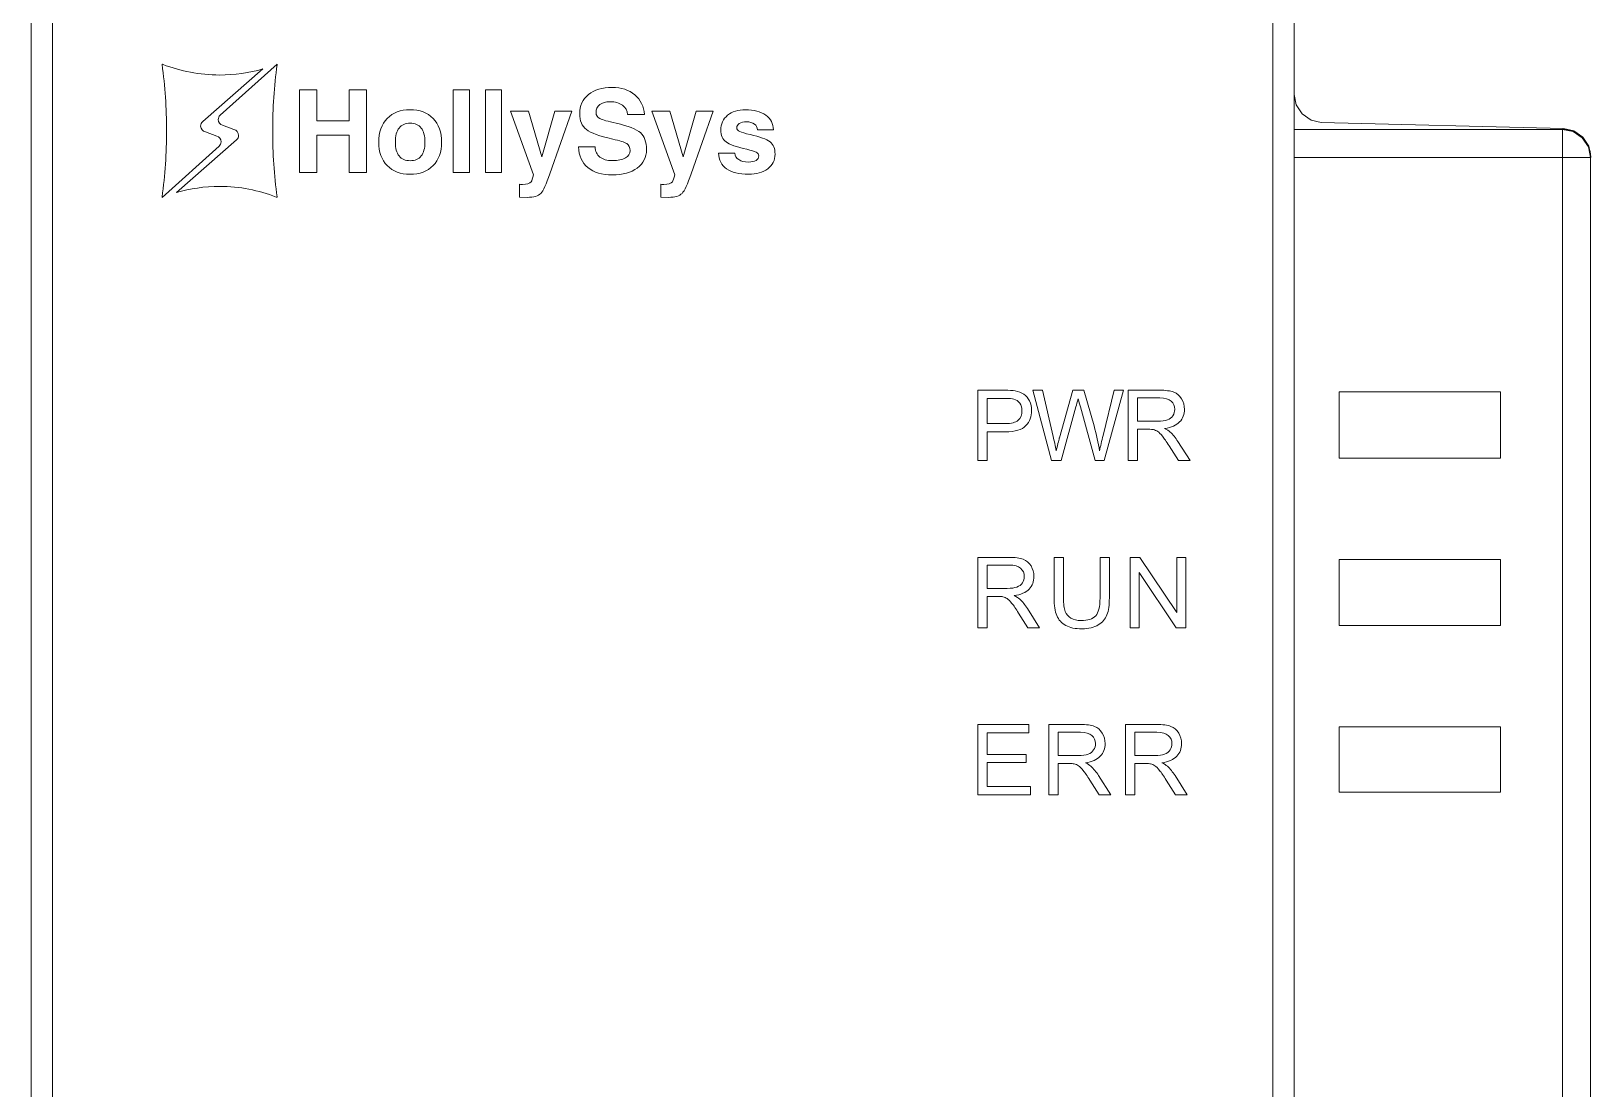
# Model space of a CAD drawing. Header units: millimetres. Extents: x 33157 to 59611, y -29750 to 1750.
# Drawn here: x 54079.28 to 54124.09, y -3075.04 to -3044.67 of the extents above; entities that cross this region are included whole.
import ezdxf

# ---------------------------------------------------------------- set-up
doc = ezdxf.new("R2010")
doc.units = ezdxf.units.MM
doc.layers.get('0').update_dxf_attribs({"lineweight": 18})

msp = doc.modelspace()

# ---------------------------------------------------------------- linework, layer by layer
at = {"lineweight": 9}
for p, q in [((54079.28, -3043.278), (54079.28, -3208)), ((54079.895, -3043.278), (54079.895, -3107.761)), ((54114.933, -3043.278), (54114.933, -3107.761)), ((54115.547, -3043.278), (54115.547, -3170.694)), ((54123.249, -3047.493), (54123.249, -3168.946)), ((54124.052, -3048.296), (54124.052, -3168.464)), ((54124.061, -3048.268), (54124.061, -3048.296))]:
    msp.add_line(p, q, dxfattribs=at)
for points in [[(54116.841, -3056.928), (54121.473, -3056.928), (54121.473, -3055.024), (54116.841, -3055.024)], [(54116.841, -3061.738), (54121.473, -3061.738), (54121.473, -3059.835), (54116.841, -3059.835)], [(54116.841, -3066.523), (54121.473, -3066.523), (54121.473, -3064.645), (54116.841, -3064.645)]]:
    msp.add_lwpolyline(points, close=True, dxfattribs=at)
for points, knots in [([(54084.612, -3047.681), (54084.612, -3047.681), (54084.612, -3047.681), (54084.612, -3047.681), (54084.612, -3047.681), (54084.282, -3047.56), (54084.282, -3047.56), (54084.204, -3047.544), (54084.146, -3047.475), (54084.146, -3047.392), (54084.146, -3047.34), (54084.169, -3047.295), (54084.205, -3047.263), (54084.205, -3047.263), (54084.204, -3047.262), (54084.204, -3047.262), (54084.204, -3047.262), (54085.932, -3045.751), (54085.932, -3045.751), (54085.538, -3045.864), (54085.121, -3045.925), (54084.691, -3045.925), (54084.117, -3045.925), (54083.569, -3045.817), (54083.065, -3045.622), (54083.056, -3045.619), (54083.048, -3045.617), (54083.039, -3045.614), (54083.039, -3045.614), (54083.039, -3045.624), (54083.039, -3045.624), (54083.123, -3046.246), (54083.167, -3046.88), (54083.167, -3047.525), (54083.167, -3048.169), (54083.123, -3048.803), (54083.039, -3049.424), (54083.039, -3049.424), (54083.039, -3049.438), (54083.039, -3049.438), (54083.039, -3049.438), (54084.678, -3047.969), (54084.678, -3047.969), (54084.678, -3047.969), (54084.678, -3047.968), (54084.678, -3047.968), (54084.711, -3047.937), (54084.731, -3047.893), (54084.731, -3047.844), (54084.731, -3047.768), (54084.681, -3047.703), (54084.612, -3047.681)], [0, 0, 0, 0, 138925.617366, 138925.617366, 138925.617366, 277851.234732, 277851.234732, 277851.234732, 416776.852098, 416776.852098, 416776.852098, 555702.469464, 555702.469464, 555702.469464, 694628.08683, 694628.08683, 694628.08683, 833553.704196, 833553.704196, 833553.704196, 972479.321562, 972479.321562, 972479.321562, 1111404.938928, 1111404.938928, 1111404.938928, 1250330.556294, 1250330.556294, 1250330.556294, 1389256.17366, 1389256.17366, 1389256.17366, 1528181.791026, 1528181.791026, 1528181.791026, 1667107.408392, 1667107.408392, 1667107.408392, 1806033.025757, 1806033.025757, 1806033.025757, 1944958.643123, 1944958.643123, 1944958.643123, 2083884.260489, 2083884.260489, 2083884.260489, 2222809.877855, 2222809.877855, 2222809.877855, 2361735.495221, 2361735.495221, 2361735.495221, 2361735.495221]), ([(54084.769, -3047.37), (54084.769, -3047.37), (54084.769, -3047.37), (54084.769, -3047.37), (54084.769, -3047.37), (54085.099, -3047.49), (54085.099, -3047.49), (54085.177, -3047.507), (54085.236, -3047.576), (54085.236, -3047.659), (54085.236, -3047.71), (54085.212, -3047.756), (54085.176, -3047.788), (54085.176, -3047.788), (54085.177, -3047.789), (54085.177, -3047.789), (54085.177, -3047.789), (54083.449, -3049.3), (54083.449, -3049.3), (54083.843, -3049.187), (54084.26, -3049.125), (54084.691, -3049.125), (54085.264, -3049.125), (54085.812, -3049.233), (54086.317, -3049.429), (54086.325, -3049.432), (54086.333, -3049.434), (54086.342, -3049.437), (54086.342, -3049.437), (54086.342, -3049.426), (54086.342, -3049.426), (54086.258, -3048.805), (54086.214, -3048.171), (54086.214, -3047.526), (54086.214, -3046.882), (54086.258, -3046.248), (54086.342, -3045.626), (54086.342, -3045.626), (54086.342, -3045.613), (54086.342, -3045.613), (54086.342, -3045.613), (54084.703, -3047.081), (54084.703, -3047.081), (54084.703, -3047.081), (54084.703, -3047.082), (54084.703, -3047.082), (54084.67, -3047.114), (54084.65, -3047.157), (54084.65, -3047.206), (54084.65, -3047.283), (54084.7, -3047.347), (54084.769, -3047.37)], [0, 0, 0, 0, 138930.882182, 138930.882182, 138930.882182, 277861.764363, 277861.764363, 277861.764363, 416792.646545, 416792.646545, 416792.646545, 555723.528727, 555723.528727, 555723.528727, 694654.410908, 694654.410908, 694654.410908, 833585.29309, 833585.29309, 833585.29309, 972516.175271, 972516.175271, 972516.175271, 1111447.057453, 1111447.057453, 1111447.057453, 1250377.939635, 1250377.939635, 1250377.939635, 1389308.821816, 1389308.821816, 1389308.821816, 1528239.703998, 1528239.703998, 1528239.703998, 1667170.58618, 1667170.58618, 1667170.58618, 1806101.468361, 1806101.468361, 1806101.468361, 1945032.350543, 1945032.350543, 1945032.350543, 2083963.232725, 2083963.232725, 2083963.232725, 2222894.114906, 2222894.114906, 2222894.114906, 2361824.997088, 2361824.997088, 2361824.997088, 2361824.997088]), ([(54086.985, -3046.348), (54086.985, -3046.348), (54087.233, -3046.348), (54087.233, -3046.348), (54087.233, -3046.348), (54087.483, -3046.348), (54087.483, -3046.348), (54087.483, -3046.348), (54087.483, -3047.239), (54087.483, -3047.239), (54087.483, -3047.239), (54088.414, -3047.239), (54088.414, -3047.239), (54088.414, -3047.239), (54088.414, -3046.348), (54088.414, -3046.348), (54088.414, -3046.348), (54088.662, -3046.348), (54088.662, -3046.348), (54088.662, -3046.348), (54088.912, -3046.348), (54088.912, -3046.348), (54088.912, -3046.348), (54088.912, -3048.728), (54088.912, -3048.728), (54088.912, -3048.728), (54088.664, -3048.728), (54088.664, -3048.728), (54088.664, -3048.728), (54088.414, -3048.728), (54088.414, -3048.728), (54088.414, -3048.728), (54088.414, -3047.649), (54088.414, -3047.649), (54088.414, -3047.649), (54087.483, -3047.649), (54087.483, -3047.649), (54087.483, -3047.649), (54087.483, -3048.728), (54087.483, -3048.728), (54087.483, -3048.728), (54087.235, -3048.728), (54087.235, -3048.728), (54087.235, -3048.728), (54086.985, -3048.728), (54086.985, -3048.728), (54086.985, -3048.728), (54086.985, -3046.348), (54086.985, -3046.348)], [0, 0, 0, 0, 139317.461568, 139317.461568, 139317.461568, 278634.923136, 278634.923136, 278634.923136, 417952.384704, 417952.384704, 417952.384704, 557269.846272, 557269.846272, 557269.846272, 696587.30784, 696587.30784, 696587.30784, 835904.769408, 835904.769408, 835904.769408, 975222.230976, 975222.230976, 975222.230976, 1114539.692545, 1114539.692545, 1114539.692545, 1253857.154113, 1253857.154113, 1253857.154113, 1393174.615681, 1393174.615681, 1393174.615681, 1532492.077249, 1532492.077249, 1532492.077249, 1671809.538817, 1671809.538817, 1671809.538817, 1811127.000385, 1811127.000385, 1811127.000385, 1950444.461953, 1950444.461953, 1950444.461953, 2089761.923521, 2089761.923521, 2089761.923521, 2229079.385089, 2229079.385089, 2229079.385089, 2229079.385089]), ([(54091.401, -3046.348), (54091.401, -3046.348), (54091.632, -3046.348), (54091.632, -3046.348), (54091.632, -3046.348), (54091.865, -3046.348), (54091.865, -3046.348), (54091.865, -3046.348), (54091.865, -3048.728), (54091.865, -3048.728), (54091.865, -3048.728), (54091.634, -3048.728), (54091.634, -3048.728), (54091.634, -3048.728), (54091.401, -3048.728), (54091.401, -3048.728), (54091.401, -3048.728), (54091.401, -3046.348), (54091.401, -3046.348)], [0, 0, 0, 0, 147531.432889, 147531.432889, 147531.432889, 295062.865778, 295062.865778, 295062.865778, 442594.298667, 442594.298667, 442594.298667, 590125.731556, 590125.731556, 590125.731556, 737657.164445, 737657.164445, 737657.164445, 885188.597335, 885188.597335, 885188.597335, 885188.597335]), ([(54092.322, -3046.348), (54092.322, -3046.348), (54092.554, -3046.348), (54092.554, -3046.348), (54092.554, -3046.348), (54092.787, -3046.348), (54092.787, -3046.348), (54092.787, -3046.348), (54092.787, -3048.728), (54092.787, -3048.728), (54092.787, -3048.728), (54092.555, -3048.728), (54092.555, -3048.728), (54092.555, -3048.728), (54092.322, -3048.728), (54092.322, -3048.728), (54092.322, -3048.728), (54092.322, -3046.348), (54092.322, -3046.348)], [0, 0, 0, 0, 147533.872614, 147533.872614, 147533.872614, 295067.745228, 295067.745228, 295067.745228, 442601.617842, 442601.617842, 442601.617842, 590135.490456, 590135.490456, 590135.490456, 737669.36307, 737669.36307, 737669.36307, 885203.235684, 885203.235684, 885203.235684, 885203.235684]), ([(54096.405, -3047.063), (54096.396, -3046.95), (54096.346, -3046.859), (54096.256, -3046.793), (54096.165, -3046.726), (54096.047, -3046.693), (54095.901, -3046.693), (54095.775, -3046.693), (54095.676, -3046.721), (54095.605, -3046.776), (54095.534, -3046.832), (54095.498, -3046.909), (54095.498, -3047.009), (54095.498, -3047.08), (54095.536, -3047.135), (54095.61, -3047.174), (54095.684, -3047.213), (54095.84, -3047.258), (54096.078, -3047.311), (54096.425, -3047.389), (54096.656, -3047.479), (54096.773, -3047.58), (54096.89, -3047.681), (54096.948, -3047.842), (54096.948, -3048.064), (54096.948, -3048.288), (54096.86, -3048.465), (54096.684, -3048.596), (54096.508, -3048.728), (54096.27, -3048.793), (54095.97, -3048.793), (54095.669, -3048.793), (54095.433, -3048.723), (54095.264, -3048.584), (54095.094, -3048.445), (54095.004, -3048.247), (54094.992, -3047.99), (54094.992, -3047.99), (54095.471, -3047.99), (54095.471, -3047.99), (54095.476, -3048.116), (54095.522, -3048.213), (54095.609, -3048.281), (54095.695, -3048.349), (54095.815, -3048.383), (54095.97, -3048.383), (54096.129, -3048.383), (54096.253, -3048.358), (54096.342, -3048.306), (54096.431, -3048.255), (54096.476, -3048.184), (54096.476, -3048.094), (54096.476, -3048.004), (54096.443, -3047.938), (54096.379, -3047.896), (54096.317, -3047.854), (54096.183, -3047.81), (54095.977, -3047.765), (54095.6, -3047.681), (54095.347, -3047.589), (54095.22, -3047.491), (54095.093, -3047.394), (54095.03, -3047.242), (54095.03, -3047.036), (54095.03, -3046.805), (54095.114, -3046.622), (54095.281, -3046.486), (54095.449, -3046.351), (54095.675, -3046.283), (54095.96, -3046.283), (54096.227, -3046.283), (54096.444, -3046.353), (54096.611, -3046.494), (54096.779, -3046.635), (54096.871, -3046.824), (54096.89, -3047.063), (54096.89, -3047.063), (54096.405, -3047.063), (54096.405, -3047.063)], [0, 0, 0, 0, 137444.164113, 137444.164113, 137444.164113, 274888.328227, 274888.328227, 274888.328227, 412332.49234, 412332.49234, 412332.49234, 549776.656453, 549776.656453, 549776.656453, 687220.820567, 687220.820567, 687220.820567, 824664.98468, 824664.98468, 824664.98468, 962109.148794, 962109.148794, 962109.148794, 1099553.312907, 1099553.312907, 1099553.312907, 1236997.47702, 1236997.47702, 1236997.47702, 1374441.641134, 1374441.641134, 1374441.641134, 1511885.805247, 1511885.805247, 1511885.805247, 1649329.96936, 1649329.96936, 1649329.96936, 1786774.133474, 1786774.133474, 1786774.133474, 1924218.297587, 1924218.297587, 1924218.297587, 2061662.4617, 2061662.4617, 2061662.4617, 2199106.625814, 2199106.625814, 2199106.625814, 2336550.789927, 2336550.789927, 2336550.789927, 2473994.954041, 2473994.954041, 2473994.954041, 2611439.118154, 2611439.118154, 2611439.118154, 2748883.282267, 2748883.282267, 2748883.282267, 2886327.446381, 2886327.446381, 2886327.446381, 3023771.610494, 3023771.610494, 3023771.610494, 3161215.774607, 3161215.774607, 3161215.774607, 3298659.938721, 3298659.938721, 3298659.938721, 3436104.102834, 3436104.102834, 3436104.102834, 3573548.266947, 3573548.266947, 3573548.266947, 3573548.266947]), ([(54089.503, -3048.527), (54089.341, -3048.362), (54089.259, -3048.139), (54089.259, -3047.858), (54089.259, -3047.571), (54089.341, -3047.343), (54089.503, -3047.174), (54089.666, -3047.006), (54089.885, -3046.921), (54090.16, -3046.921), (54090.438, -3046.921), (54090.657, -3047.006), (54090.82, -3047.174), (54090.982, -3047.343), (54091.063, -3047.571), (54091.063, -3047.858), (54091.063, -3048.139), (54090.982, -3048.362), (54090.82, -3048.527), (54090.657, -3048.692), (54090.438, -3048.774), (54090.16, -3048.774), (54089.885, -3048.774), (54089.666, -3048.692), (54089.503, -3048.527)], [0, 0, 0, 0, 144246.186013, 144246.186013, 144246.186013, 288492.372026, 288492.372026, 288492.372026, 432738.558039, 432738.558039, 432738.558039, 576984.744051, 576984.744051, 576984.744051, 721230.930064, 721230.930064, 721230.930064, 865477.116077, 865477.116077, 865477.116077, 1009723.30209, 1009723.30209, 1009723.30209, 1153969.488103, 1153969.488103, 1153969.488103, 1153969.488103]), ([(54094.171, -3048.766), (54094.07, -3049.063), (54093.983, -3049.249), (54093.91, -3049.325), (54093.838, -3049.4), (54093.709, -3049.438), (54093.523, -3049.438), (54093.523, -3049.438), (54093.301, -3049.433), (54093.301, -3049.433), (54093.301, -3049.433), (54093.301, -3049.061), (54093.301, -3049.061), (54093.312, -3049.065), (54093.341, -3049.067), (54093.39, -3049.067), (54093.514, -3049.067), (54093.595, -3049.042), (54093.633, -3048.991), (54093.657, -3048.959), (54093.68, -3048.892), (54093.704, -3048.79), (54093.704, -3048.79), (54093.047, -3046.967), (54093.047, -3046.967), (54093.047, -3046.967), (54093.303, -3046.967), (54093.303, -3046.967), (54093.303, -3046.967), (54093.56, -3046.967), (54093.56, -3046.967), (54093.56, -3046.967), (54093.944, -3048.274), (54093.944, -3048.274), (54093.944, -3048.274), (54093.944, -3048.274), (54093.944, -3048.274), (54093.944, -3048.274), (54094.317, -3046.967), (54094.317, -3046.967), (54094.317, -3046.967), (54094.56, -3046.967), (54094.56, -3046.967), (54094.56, -3046.967), (54094.803, -3046.967), (54094.803, -3046.967), (54094.803, -3046.967), (54094.171, -3048.766), (54094.171, -3048.766)], [0, 0, 0, 0, 139334.028754, 139334.028754, 139334.028754, 278668.057508, 278668.057508, 278668.057508, 418002.086262, 418002.086262, 418002.086262, 557336.115017, 557336.115017, 557336.115017, 696670.143771, 696670.143771, 696670.143771, 836004.172525, 836004.172525, 836004.172525, 975338.201279, 975338.201279, 975338.201279, 1114672.230033, 1114672.230033, 1114672.230033, 1254006.258787, 1254006.258787, 1254006.258787, 1393340.287541, 1393340.287541, 1393340.287541, 1532674.316296, 1532674.316296, 1532674.316296, 1672008.34505, 1672008.34505, 1672008.34505, 1811342.373804, 1811342.373804, 1811342.373804, 1950676.402558, 1950676.402558, 1950676.402558, 2090010.431312, 2090010.431312, 2090010.431312, 2229344.460066, 2229344.460066, 2229344.460066, 2229344.460066]), ([(54098.229, -3048.766), (54098.127, -3049.063), (54098.04, -3049.249), (54097.967, -3049.325), (54097.895, -3049.4), (54097.766, -3049.438), (54097.58, -3049.438), (54097.58, -3049.438), (54097.358, -3049.433), (54097.358, -3049.433), (54097.358, -3049.433), (54097.358, -3049.061), (54097.358, -3049.061), (54097.369, -3049.065), (54097.399, -3049.067), (54097.447, -3049.067), (54097.571, -3049.067), (54097.652, -3049.042), (54097.69, -3048.991), (54097.714, -3048.959), (54097.738, -3048.892), (54097.761, -3048.79), (54097.761, -3048.79), (54097.104, -3046.967), (54097.104, -3046.967), (54097.104, -3046.967), (54097.36, -3046.967), (54097.36, -3046.967), (54097.36, -3046.967), (54097.618, -3046.967), (54097.618, -3046.967), (54097.618, -3046.967), (54098.001, -3048.274), (54098.001, -3048.274), (54098.001, -3048.274), (54098.002, -3048.274), (54098.002, -3048.274), (54098.002, -3048.274), (54098.375, -3046.967), (54098.375, -3046.967), (54098.375, -3046.967), (54098.617, -3046.967), (54098.617, -3046.967), (54098.617, -3046.967), (54098.86, -3046.967), (54098.86, -3046.967), (54098.86, -3046.967), (54098.229, -3048.766), (54098.229, -3048.766)], [0, 0, 0, 0, 139344.171524, 139344.171524, 139344.171524, 278688.343049, 278688.343049, 278688.343049, 418032.514573, 418032.514573, 418032.514573, 557376.686098, 557376.686098, 557376.686098, 696720.857622, 696720.857622, 696720.857622, 836065.029147, 836065.029147, 836065.029147, 975409.200671, 975409.200671, 975409.200671, 1114753.372195, 1114753.372195, 1114753.372195, 1254097.54372, 1254097.54372, 1254097.54372, 1393441.715244, 1393441.715244, 1393441.715244, 1532785.886769, 1532785.886769, 1532785.886769, 1672130.058293, 1672130.058293, 1672130.058293, 1811474.229818, 1811474.229818, 1811474.229818, 1950818.401342, 1950818.401342, 1950818.401342, 2090162.572866, 2090162.572866, 2090162.572866, 2229506.744391, 2229506.744391, 2229506.744391, 2229506.744391]), ([(54100.13, -3047.496), (54100.13, -3047.428), (54100.102, -3047.373), (54100.046, -3047.332), (54099.989, -3047.291), (54099.915, -3047.27), (54099.822, -3047.27), (54099.732, -3047.27), (54099.662, -3047.286), (54099.612, -3047.316), (54099.562, -3047.347), (54099.537, -3047.39), (54099.537, -3047.445), (54099.537, -3047.484), (54099.565, -3047.518), (54099.623, -3047.546), (54099.679, -3047.573), (54099.779, -3047.602), (54099.923, -3047.635), (54100.208, -3047.699), (54100.399, -3047.768), (54100.495, -3047.844), (54100.591, -3047.919), (54100.639, -3048.038), (54100.639, -3048.2), (54100.639, -3048.372), (54100.569, -3048.511), (54100.429, -3048.617), (54100.289, -3048.722), (54100.105, -3048.774), (54099.876, -3048.774), (54099.605, -3048.774), (54099.396, -3048.723), (54099.249, -3048.619), (54099.103, -3048.515), (54099.025, -3048.364), (54099.015, -3048.166), (54099.015, -3048.166), (54099.488, -3048.166), (54099.488, -3048.166), (54099.491, -3048.247), (54099.527, -3048.31), (54099.596, -3048.356), (54099.664, -3048.402), (54099.758, -3048.425), (54099.876, -3048.425), (54099.968, -3048.425), (54100.041, -3048.409), (54100.094, -3048.377), (54100.146, -3048.345), (54100.172, -3048.301), (54100.172, -3048.244), (54100.172, -3048.204), (54100.147, -3048.17), (54100.096, -3048.142), (54100.045, -3048.115), (54099.956, -3048.087), (54099.829, -3048.059), (54099.531, -3047.992), (54099.332, -3047.921), (54099.231, -3047.847), (54099.131, -3047.774), (54099.081, -3047.66), (54099.081, -3047.505), (54099.081, -3047.331), (54099.146, -3047.189), (54099.276, -3047.082), (54099.406, -3046.975), (54099.577, -3046.921), (54099.79, -3046.921), (54100.03, -3046.921), (54100.223, -3046.974), (54100.37, -3047.079), (54100.517, -3047.184), (54100.59, -3047.323), (54100.59, -3047.496), (54100.59, -3047.496), (54100.59, -3047.496), (54100.59, -3047.496), (54100.59, -3047.496), (54100.13, -3047.496), (54100.13, -3047.496)], [0, 0, 0, 0, 137285.452934, 137285.452934, 137285.452934, 274570.905868, 274570.905868, 274570.905868, 411856.358802, 411856.358802, 411856.358802, 549141.811736, 549141.811736, 549141.811736, 686427.26467, 686427.26467, 686427.26467, 823712.717605, 823712.717605, 823712.717605, 960998.170539, 960998.170539, 960998.170539, 1098283.623473, 1098283.623473, 1098283.623473, 1235569.076407, 1235569.076407, 1235569.076407, 1372854.529341, 1372854.529341, 1372854.529341, 1510139.982275, 1510139.982275, 1510139.982275, 1647425.435209, 1647425.435209, 1647425.435209, 1784710.888143, 1784710.888143, 1784710.888143, 1921996.341077, 1921996.341077, 1921996.341077, 2059281.794011, 2059281.794011, 2059281.794011, 2196567.246945, 2196567.246945, 2196567.246945, 2333852.69988, 2333852.69988, 2333852.69988, 2471138.152814, 2471138.152814, 2471138.152814, 2608423.605748, 2608423.605748, 2608423.605748, 2745709.058682, 2745709.058682, 2745709.058682, 2882994.511616, 2882994.511616, 2882994.511616, 3020279.96455, 3020279.96455, 3020279.96455, 3157565.417484, 3157565.417484, 3157565.417484, 3294850.870418, 3294850.870418, 3294850.870418, 3432136.323352, 3432136.323352, 3432136.323352, 3569421.776286, 3569421.776286, 3569421.776286, 3706707.22922, 3706707.22922, 3706707.22922, 3706707.22922]), ([(54090.477, -3048.249), (54090.549, -3048.159), (54090.586, -3048.027), (54090.586, -3047.853), (54090.586, -3047.675), (54090.549, -3047.54), (54090.477, -3047.448), (54090.404, -3047.356), (54090.299, -3047.31), (54090.16, -3047.31), (54090.022, -3047.31), (54089.916, -3047.356), (54089.844, -3047.448), (54089.772, -3047.54), (54089.736, -3047.675), (54089.736, -3047.853), (54089.736, -3048.027), (54089.772, -3048.159), (54089.844, -3048.249), (54089.916, -3048.34), (54090.022, -3048.385), (54090.16, -3048.385), (54090.299, -3048.385), (54090.404, -3048.34), (54090.477, -3048.249)], [0, 0, 0, 0, 144247.393284, 144247.393284, 144247.393284, 288494.786569, 288494.786569, 288494.786569, 432742.179853, 432742.179853, 432742.179853, 576989.573137, 576989.573137, 576989.573137, 721236.966422, 721236.966422, 721236.966422, 865484.359706, 865484.359706, 865484.359706, 1009731.752991, 1009731.752991, 1009731.752991, 1153979.146275, 1153979.146275, 1153979.146275, 1153979.146275]), ([(54106.462, -3056.997), (54106.462, -3056.997), (54106.462, -3054.977), (54106.462, -3054.977), (54106.462, -3054.977), (54107.225, -3054.977), (54107.225, -3054.977), (54107.359, -3054.977), (54107.461, -3054.983), (54107.532, -3054.996), (54107.632, -3055.012), (54107.715, -3055.044), (54107.782, -3055.09), (54107.849, -3055.136), (54107.904, -3055.201), (54107.944, -3055.285), (54107.985, -3055.368), (54108.006, -3055.46), (54108.006, -3055.56), (54108.006, -3055.731), (54107.951, -3055.876), (54107.841, -3055.995), (54107.732, -3056.114), (54107.534, -3056.173), (54107.248, -3056.173), (54107.248, -3056.173), (54106.73, -3056.173), (54106.73, -3056.173), (54106.73, -3056.173), (54106.73, -3056.997), (54106.73, -3056.997), (54106.73, -3056.997), (54106.462, -3056.997), (54106.462, -3056.997)], [0, 0, 0, 0, 141473.547597, 141473.547597, 141473.547597, 282947.095194, 282947.095194, 282947.095194, 424420.642791, 424420.642791, 424420.642791, 565894.190388, 565894.190388, 565894.190388, 707367.737985, 707367.737985, 707367.737985, 848841.285582, 848841.285582, 848841.285582, 990314.833179, 990314.833179, 990314.833179, 1131788.380776, 1131788.380776, 1131788.380776, 1273261.928373, 1273261.928373, 1273261.928373, 1414735.47597, 1414735.47597, 1414735.47597, 1556209.023567, 1556209.023567, 1556209.023567, 1556209.023567]), ([(54108.575, -3056.997), (54108.575, -3056.997), (54108.043, -3054.977), (54108.043, -3054.977), (54108.043, -3054.977), (54108.321, -3054.977), (54108.321, -3054.977), (54108.321, -3054.977), (54108.624, -3056.302), (54108.624, -3056.302), (54108.657, -3056.44), (54108.686, -3056.578), (54108.711, -3056.715), (54108.764, -3056.499), (54108.795, -3056.375), (54108.804, -3056.342), (54108.804, -3056.342), (54109.186, -3054.977), (54109.186, -3054.977), (54109.186, -3054.977), (54109.508, -3054.977), (54109.508, -3054.977), (54109.508, -3054.977), (54109.798, -3056), (54109.798, -3056), (54109.869, -3056.254), (54109.921, -3056.492), (54109.955, -3056.715), (54109.982, -3056.587), (54110.016, -3056.441), (54110.058, -3056.276), (54110.058, -3056.276), (54110.374, -3054.977), (54110.374, -3054.977), (54110.374, -3054.977), (54110.642, -3054.977), (54110.642, -3054.977), (54110.642, -3054.977), (54110.089, -3056.997), (54110.089, -3056.997), (54110.089, -3056.997), (54109.829, -3056.997), (54109.829, -3056.997), (54109.829, -3056.997), (54109.405, -3055.458), (54109.405, -3055.458), (54109.37, -3055.329), (54109.348, -3055.25), (54109.34, -3055.221), (54109.317, -3055.313), (54109.296, -3055.392), (54109.278, -3055.457), (54109.278, -3055.457), (54108.855, -3056.997), (54108.855, -3056.997), (54108.855, -3056.997), (54108.575, -3056.997), (54108.575, -3056.997)], [0, 0, 0, 0, 138519.212489, 138519.212489, 138519.212489, 277038.424979, 277038.424979, 277038.424979, 415557.637468, 415557.637468, 415557.637468, 554076.849957, 554076.849957, 554076.849957, 692596.062447, 692596.062447, 692596.062447, 831115.274936, 831115.274936, 831115.274936, 969634.487425, 969634.487425, 969634.487425, 1108153.699914, 1108153.699914, 1108153.699914, 1246672.912404, 1246672.912404, 1246672.912404, 1385192.124893, 1385192.124893, 1385192.124893, 1523711.337382, 1523711.337382, 1523711.337382, 1662230.549872, 1662230.549872, 1662230.549872, 1800749.762361, 1800749.762361, 1800749.762361, 1939268.97485, 1939268.97485, 1939268.97485, 2077788.18734, 2077788.18734, 2077788.18734, 2216307.399829, 2216307.399829, 2216307.399829, 2354826.612318, 2354826.612318, 2354826.612318, 2493345.824808, 2493345.824808, 2493345.824808, 2631865.037297, 2631865.037297, 2631865.037297, 2631865.037297]), ([(54110.778, -3056.997), (54110.778, -3056.997), (54110.778, -3054.977), (54110.778, -3054.977), (54110.778, -3054.977), (54111.674, -3054.977), (54111.674, -3054.977), (54111.854, -3054.977), (54111.991, -3054.995), (54112.085, -3055.031), (54112.178, -3055.067), (54112.253, -3055.131), (54112.309, -3055.223), (54112.365, -3055.315), (54112.393, -3055.416), (54112.393, -3055.527), (54112.393, -3055.671), (54112.346, -3055.792), (54112.253, -3055.89), (54112.161, -3055.988), (54112.018, -3056.05), (54111.824, -3056.077), (54111.895, -3056.111), (54111.949, -3056.145), (54111.985, -3056.178), (54112.063, -3056.249), (54112.137, -3056.339), (54112.206, -3056.447), (54112.206, -3056.447), (54112.556, -3056.997), (54112.556, -3056.997), (54112.556, -3056.997), (54112.222, -3056.997), (54112.222, -3056.997), (54112.222, -3056.997), (54111.955, -3056.577), (54111.955, -3056.577), (54111.877, -3056.455), (54111.813, -3056.362), (54111.762, -3056.298), (54111.712, -3056.233), (54111.666, -3056.189), (54111.626, -3056.163), (54111.587, -3056.137), (54111.546, -3056.12), (54111.505, -3056.109), (54111.475, -3056.103), (54111.425, -3056.1), (54111.356, -3056.1), (54111.356, -3056.1), (54111.047, -3056.1), (54111.047, -3056.1), (54111.047, -3056.1), (54111.047, -3056.997), (54111.047, -3056.997), (54111.047, -3056.997), (54110.778, -3056.997), (54110.778, -3056.997)], [0, 0, 0, 0, 138528.18446, 138528.18446, 138528.18446, 277056.368919, 277056.368919, 277056.368919, 415584.553379, 415584.553379, 415584.553379, 554112.737839, 554112.737839, 554112.737839, 692640.922298, 692640.922298, 692640.922298, 831169.106758, 831169.106758, 831169.106758, 969697.291218, 969697.291218, 969697.291218, 1108225.475677, 1108225.475677, 1108225.475677, 1246753.660137, 1246753.660137, 1246753.660137, 1385281.844597, 1385281.844597, 1385281.844597, 1523810.029056, 1523810.029056, 1523810.029056, 1662338.213516, 1662338.213516, 1662338.213516, 1800866.397976, 1800866.397976, 1800866.397976, 1939394.582435, 1939394.582435, 1939394.582435, 2077922.766895, 2077922.766895, 2077922.766895, 2216450.951355, 2216450.951355, 2216450.951355, 2354979.135814, 2354979.135814, 2354979.135814, 2493507.320274, 2493507.320274, 2493507.320274, 2632035.504734, 2632035.504734, 2632035.504734, 2632035.504734]), ([(54106.73, -3055.936), (54106.73, -3055.936), (54107.252, -3055.936), (54107.252, -3055.936), (54107.425, -3055.936), (54107.547, -3055.904), (54107.62, -3055.84), (54107.693, -3055.775), (54107.729, -3055.685), (54107.729, -3055.568), (54107.729, -3055.484), (54107.708, -3055.411), (54107.665, -3055.351), (54107.622, -3055.291), (54107.566, -3055.251), (54107.496, -3055.231), (54107.451, -3055.22), (54107.368, -3055.214), (54107.247, -3055.214), (54107.247, -3055.214), (54106.73, -3055.214), (54106.73, -3055.214), (54106.73, -3055.214), (54106.73, -3055.936), (54106.73, -3055.936)], [0, 0, 0, 0, 144303.279194, 144303.279194, 144303.279194, 288606.558389, 288606.558389, 288606.558389, 432909.837583, 432909.837583, 432909.837583, 577213.116778, 577213.116778, 577213.116778, 721516.395972, 721516.395972, 721516.395972, 865819.675167, 865819.675167, 865819.675167, 1010122.954361, 1010122.954361, 1010122.954361, 1154426.233556, 1154426.233556, 1154426.233556, 1154426.233556]), ([(54111.047, -3055.868), (54111.047, -3055.868), (54111.62, -3055.868), (54111.62, -3055.868), (54111.743, -3055.868), (54111.838, -3055.856), (54111.906, -3055.83), (54111.975, -3055.805), (54112.027, -3055.765), (54112.063, -3055.709), (54112.098, -3055.653), (54112.116, -3055.593), (54112.116, -3055.528), (54112.116, -3055.432), (54112.082, -3055.353), (54112.013, -3055.292), (54111.944, -3055.23), (54111.834, -3055.2), (54111.685, -3055.2), (54111.685, -3055.2), (54111.047, -3055.2), (54111.047, -3055.2), (54111.047, -3055.2), (54111.047, -3055.868), (54111.047, -3055.868)], [0, 0, 0, 0, 144314.783927, 144314.783927, 144314.783927, 288629.567854, 288629.567854, 288629.567854, 432944.351782, 432944.351782, 432944.351782, 577259.135709, 577259.135709, 577259.135709, 721573.919636, 721573.919636, 721573.919636, 865888.703563, 865888.703563, 865888.703563, 1010203.48749, 1010203.48749, 1010203.48749, 1154518.271417, 1154518.271417, 1154518.271417, 1154518.271417]), ([(54106.457, -3061.797), (54106.457, -3061.797), (54106.457, -3059.777), (54106.457, -3059.777), (54106.457, -3059.777), (54107.353, -3059.777), (54107.353, -3059.777), (54107.533, -3059.777), (54107.67, -3059.795), (54107.763, -3059.831), (54107.857, -3059.867), (54107.932, -3059.931), (54107.988, -3060.023), (54108.044, -3060.115), (54108.071, -3060.216), (54108.071, -3060.327), (54108.071, -3060.471), (54108.025, -3060.592), (54107.932, -3060.69), (54107.839, -3060.788), (54107.696, -3060.85), (54107.503, -3060.877), (54107.574, -3060.911), (54107.627, -3060.945), (54107.664, -3060.978), (54107.742, -3061.049), (54107.816, -3061.139), (54107.885, -3061.247), (54107.885, -3061.247), (54108.235, -3061.797), (54108.235, -3061.797), (54108.235, -3061.797), (54107.901, -3061.797), (54107.901, -3061.797), (54107.901, -3061.797), (54107.633, -3061.377), (54107.633, -3061.377), (54107.556, -3061.255), (54107.491, -3061.162), (54107.441, -3061.098), (54107.39, -3061.033), (54107.345, -3060.989), (54107.305, -3060.963), (54107.266, -3060.937), (54107.225, -3060.92), (54107.183, -3060.909), (54107.153, -3060.903), (54107.104, -3060.9), (54107.035, -3060.9), (54107.035, -3060.9), (54106.725, -3060.9), (54106.725, -3060.9), (54106.725, -3060.9), (54106.725, -3061.797), (54106.725, -3061.797), (54106.725, -3061.797), (54106.457, -3061.797), (54106.457, -3061.797)], [0, 0, 0, 0, 138523.742322, 138523.742322, 138523.742322, 277047.484645, 277047.484645, 277047.484645, 415571.226967, 415571.226967, 415571.226967, 554094.96929, 554094.96929, 554094.96929, 692618.711612, 692618.711612, 692618.711612, 831142.453935, 831142.453935, 831142.453935, 969666.196257, 969666.196257, 969666.196257, 1108189.938579, 1108189.938579, 1108189.938579, 1246713.680902, 1246713.680902, 1246713.680902, 1385237.423224, 1385237.423224, 1385237.423224, 1523761.165547, 1523761.165547, 1523761.165547, 1662284.907869, 1662284.907869, 1662284.907869, 1800808.650192, 1800808.650192, 1800808.650192, 1939332.392514, 1939332.392514, 1939332.392514, 2077856.134836, 2077856.134836, 2077856.134836, 2216379.877159, 2216379.877159, 2216379.877159, 2354903.619481, 2354903.619481, 2354903.619481, 2493427.361804, 2493427.361804, 2493427.361804, 2631951.104126, 2631951.104126, 2631951.104126, 2631951.104126]), ([(54106.725, -3060.668), (54106.725, -3060.668), (54107.299, -3060.668), (54107.299, -3060.668), (54107.421, -3060.668), (54107.516, -3060.656), (54107.585, -3060.63), (54107.654, -3060.605), (54107.706, -3060.565), (54107.741, -3060.509), (54107.777, -3060.453), (54107.795, -3060.393), (54107.795, -3060.328), (54107.795, -3060.232), (54107.76, -3060.153), (54107.691, -3060.092), (54107.622, -3060.03), (54107.513, -3060), (54107.364, -3060), (54107.364, -3060), (54106.725, -3060), (54106.725, -3060), (54106.725, -3060), (54106.725, -3060.668), (54106.725, -3060.668)], [0, 0, 0, 0, 144310.296095, 144310.296095, 144310.296095, 288620.59219, 288620.59219, 288620.59219, 432930.888285, 432930.888285, 432930.888285, 577241.184381, 577241.184381, 577241.184381, 721551.480476, 721551.480476, 721551.480476, 865861.776571, 865861.776571, 865861.776571, 1010172.072666, 1010172.072666, 1010172.072666, 1154482.368761, 1154482.368761, 1154482.368761, 1154482.368761]), ([(54109.97, -3059.777), (54109.97, -3059.777), (54110.238, -3059.777), (54110.238, -3059.777), (54110.238, -3059.777), (54110.238, -3060.944), (54110.238, -3060.944), (54110.238, -3061.147), (54110.215, -3061.308), (54110.169, -3061.428), (54110.123, -3061.547), (54110.04, -3061.644), (54109.921, -3061.719), (54109.801, -3061.793), (54109.644, -3061.831), (54109.45, -3061.831), (54109.261, -3061.831), (54109.106, -3061.799), (54108.986, -3061.733), (54108.866, -3061.668), (54108.78, -3061.574), (54108.729, -3061.45), (54108.678, -3061.326), (54108.652, -3061.158), (54108.652, -3060.944), (54108.652, -3060.944), (54108.652, -3059.777), (54108.652, -3059.777), (54108.652, -3059.777), (54108.92, -3059.777), (54108.92, -3059.777), (54108.92, -3059.777), (54108.92, -3060.943), (54108.92, -3060.943), (54108.92, -3061.119), (54108.936, -3061.248), (54108.969, -3061.331), (54109.001, -3061.414), (54109.057, -3061.479), (54109.136, -3061.523), (54109.215, -3061.569), (54109.312, -3061.591), (54109.427, -3061.591), (54109.622, -3061.591), (54109.762, -3061.547), (54109.845, -3061.458), (54109.928, -3061.368), (54109.97, -3061.197), (54109.97, -3060.943), (54109.97, -3060.943), (54109.97, -3059.777), (54109.97, -3059.777)], [0, 0, 0, 0, 139007.542669, 139007.542669, 139007.542669, 278015.085338, 278015.085338, 278015.085338, 417022.628007, 417022.628007, 417022.628007, 556030.170676, 556030.170676, 556030.170676, 695037.713345, 695037.713345, 695037.713345, 834045.256014, 834045.256014, 834045.256014, 973052.798682, 973052.798682, 973052.798682, 1112060.341351, 1112060.341351, 1112060.341351, 1251067.88402, 1251067.88402, 1251067.88402, 1390075.426689, 1390075.426689, 1390075.426689, 1529082.969358, 1529082.969358, 1529082.969358, 1668090.512027, 1668090.512027, 1668090.512027, 1807098.054696, 1807098.054696, 1807098.054696, 1946105.597365, 1946105.597365, 1946105.597365, 2085113.140034, 2085113.140034, 2085113.140034, 2224120.682703, 2224120.682703, 2224120.682703, 2363128.225372, 2363128.225372, 2363128.225372, 2363128.225372]), ([(54110.838, -3061.797), (54110.838, -3061.797), (54110.838, -3059.777), (54110.838, -3059.777), (54110.838, -3059.777), (54111.113, -3059.777), (54111.113, -3059.777), (54111.113, -3059.777), (54112.173, -3061.363), (54112.173, -3061.363), (54112.173, -3061.363), (54112.173, -3059.777), (54112.173, -3059.777), (54112.173, -3059.777), (54112.43, -3059.777), (54112.43, -3059.777), (54112.43, -3059.777), (54112.43, -3061.797), (54112.43, -3061.797), (54112.43, -3061.797), (54112.155, -3061.797), (54112.155, -3061.797), (54112.155, -3061.797), (54111.095, -3060.211), (54111.095, -3060.211), (54111.095, -3060.211), (54111.095, -3061.797), (54111.095, -3061.797), (54111.095, -3061.797), (54110.838, -3061.797), (54110.838, -3061.797)], [0, 0, 0, 0, 142347.331605, 142347.331605, 142347.331605, 284694.663209, 284694.663209, 284694.663209, 427041.994814, 427041.994814, 427041.994814, 569389.326419, 569389.326419, 569389.326419, 711736.658023, 711736.658023, 711736.658023, 854083.989628, 854083.989628, 854083.989628, 996431.321232, 996431.321232, 996431.321232, 1138778.652837, 1138778.652837, 1138778.652837, 1281125.984442, 1281125.984442, 1281125.984442, 1423473.316046, 1423473.316046, 1423473.316046, 1423473.316046]), ([(54108.502, -3066.597), (54108.502, -3066.597), (54108.502, -3064.577), (54108.502, -3064.577), (54108.502, -3064.577), (54109.398, -3064.577), (54109.398, -3064.577), (54109.578, -3064.577), (54109.715, -3064.595), (54109.808, -3064.631), (54109.902, -3064.667), (54109.977, -3064.731), (54110.033, -3064.823), (54110.089, -3064.915), (54110.117, -3065.016), (54110.117, -3065.127), (54110.117, -3065.271), (54110.07, -3065.392), (54109.977, -3065.49), (54109.885, -3065.588), (54109.742, -3065.65), (54109.548, -3065.677), (54109.619, -3065.711), (54109.672, -3065.745), (54109.709, -3065.778), (54109.787, -3065.849), (54109.861, -3065.939), (54109.93, -3066.047), (54109.93, -3066.047), (54110.28, -3066.597), (54110.28, -3066.597), (54110.28, -3066.597), (54109.946, -3066.597), (54109.946, -3066.597), (54109.946, -3066.597), (54109.679, -3066.177), (54109.679, -3066.177), (54109.601, -3066.055), (54109.537, -3065.962), (54109.486, -3065.898), (54109.435, -3065.833), (54109.39, -3065.789), (54109.35, -3065.763), (54109.311, -3065.737), (54109.27, -3065.72), (54109.228, -3065.709), (54109.198, -3065.703), (54109.149, -3065.7), (54109.08, -3065.7), (54109.08, -3065.7), (54108.77, -3065.7), (54108.77, -3065.7), (54108.77, -3065.7), (54108.77, -3066.597), (54108.77, -3066.597), (54108.77, -3066.597), (54108.502, -3066.597), (54108.502, -3066.597)], [0, 0, 0, 0, 138535.128267, 138535.128267, 138535.128267, 277070.256534, 277070.256534, 277070.256534, 415605.3848, 415605.3848, 415605.3848, 554140.513067, 554140.513067, 554140.513067, 692675.641334, 692675.641334, 692675.641334, 831210.769601, 831210.769601, 831210.769601, 969745.897868, 969745.897868, 969745.897868, 1108281.026134, 1108281.026134, 1108281.026134, 1246816.154401, 1246816.154401, 1246816.154401, 1385351.282668, 1385351.282668, 1385351.282668, 1523886.410935, 1523886.410935, 1523886.410935, 1662421.539202, 1662421.539202, 1662421.539202, 1800956.667469, 1800956.667469, 1800956.667469, 1939491.795735, 1939491.795735, 1939491.795735, 2078026.924002, 2078026.924002, 2078026.924002, 2216562.052269, 2216562.052269, 2216562.052269, 2355097.180536, 2355097.180536, 2355097.180536, 2493632.308803, 2493632.308803, 2493632.308803, 2632167.437069, 2632167.437069, 2632167.437069, 2632167.437069]), ([(54110.697, -3066.597), (54110.697, -3066.597), (54110.697, -3064.577), (54110.697, -3064.577), (54110.697, -3064.577), (54111.593, -3064.577), (54111.593, -3064.577), (54111.773, -3064.577), (54111.91, -3064.595), (54112.003, -3064.631), (54112.097, -3064.667), (54112.172, -3064.731), (54112.228, -3064.823), (54112.284, -3064.915), (54112.311, -3065.016), (54112.311, -3065.127), (54112.311, -3065.271), (54112.265, -3065.392), (54112.172, -3065.49), (54112.08, -3065.588), (54111.937, -3065.65), (54111.743, -3065.677), (54111.814, -3065.711), (54111.867, -3065.745), (54111.904, -3065.778), (54111.982, -3065.849), (54112.056, -3065.939), (54112.125, -3066.047), (54112.125, -3066.047), (54112.475, -3066.597), (54112.475, -3066.597), (54112.475, -3066.597), (54112.141, -3066.597), (54112.141, -3066.597), (54112.141, -3066.597), (54111.873, -3066.177), (54111.873, -3066.177), (54111.796, -3066.055), (54111.731, -3065.962), (54111.681, -3065.898), (54111.63, -3065.833), (54111.585, -3065.789), (54111.545, -3065.763), (54111.506, -3065.737), (54111.465, -3065.72), (54111.423, -3065.709), (54111.393, -3065.703), (54111.344, -3065.7), (54111.275, -3065.7), (54111.275, -3065.7), (54110.965, -3065.7), (54110.965, -3065.7), (54110.965, -3065.7), (54110.965, -3066.597), (54110.965, -3066.597), (54110.965, -3066.597), (54110.697, -3066.597), (54110.697, -3066.597)], [0, 0, 0, 0, 138540.584775, 138540.584775, 138540.584775, 277081.16955, 277081.16955, 277081.16955, 415621.754324, 415621.754324, 415621.754324, 554162.339099, 554162.339099, 554162.339099, 692702.923874, 692702.923874, 692702.923874, 831243.508649, 831243.508649, 831243.508649, 969784.093424, 969784.093424, 969784.093424, 1108324.678198, 1108324.678198, 1108324.678198, 1246865.262973, 1246865.262973, 1246865.262973, 1385405.847748, 1385405.847748, 1385405.847748, 1523946.432523, 1523946.432523, 1523946.432523, 1662487.017298, 1662487.017298, 1662487.017298, 1801027.602073, 1801027.602073, 1801027.602073, 1939568.186847, 1939568.186847, 1939568.186847, 2078108.771622, 2078108.771622, 2078108.771622, 2216649.356397, 2216649.356397, 2216649.356397, 2355189.941172, 2355189.941172, 2355189.941172, 2493730.525947, 2493730.525947, 2493730.525947, 2632271.110721, 2632271.110721, 2632271.110721, 2632271.110721]), ([(54106.463, -3066.597), (54106.463, -3066.597), (54106.463, -3064.577), (54106.463, -3064.577), (54106.463, -3064.577), (54107.922, -3064.577), (54107.922, -3064.577), (54107.922, -3064.577), (54107.922, -3064.814), (54107.922, -3064.814), (54107.922, -3064.814), (54106.731, -3064.814), (54106.731, -3064.814), (54106.731, -3064.814), (54106.731, -3065.435), (54106.731, -3065.435), (54106.731, -3065.435), (54107.846, -3065.435), (54107.846, -3065.435), (54107.846, -3065.435), (54107.846, -3065.672), (54107.846, -3065.672), (54107.846, -3065.672), (54106.731, -3065.672), (54106.731, -3065.672), (54106.731, -3065.672), (54106.731, -3066.36), (54106.731, -3066.36), (54106.731, -3066.36), (54107.97, -3066.36), (54107.97, -3066.36), (54107.97, -3066.36), (54107.97, -3066.597), (54107.97, -3066.597), (54107.97, -3066.597), (54106.463, -3066.597), (54106.463, -3066.597)], [0, 0, 0, 0, 141029.003611, 141029.003611, 141029.003611, 282058.007222, 282058.007222, 282058.007222, 423087.010834, 423087.010834, 423087.010834, 564116.014445, 564116.014445, 564116.014445, 705145.018056, 705145.018056, 705145.018056, 846174.021667, 846174.021667, 846174.021667, 987203.025278, 987203.025278, 987203.025278, 1128232.02889, 1128232.02889, 1128232.02889, 1269261.032501, 1269261.032501, 1269261.032501, 1410290.036112, 1410290.036112, 1410290.036112, 1551319.039723, 1551319.039723, 1551319.039723, 1692348.043335, 1692348.043335, 1692348.043335, 1692348.043335]), ([(54108.77, -3065.468), (54108.77, -3065.468), (54109.344, -3065.468), (54109.344, -3065.468), (54109.466, -3065.468), (54109.561, -3065.456), (54109.63, -3065.43), (54109.699, -3065.405), (54109.751, -3065.365), (54109.786, -3065.309), (54109.822, -3065.253), (54109.84, -3065.193), (54109.84, -3065.128), (54109.84, -3065.032), (54109.806, -3064.953), (54109.736, -3064.892), (54109.667, -3064.83), (54109.558, -3064.8), (54109.409, -3064.8), (54109.409, -3064.8), (54108.77, -3064.8), (54108.77, -3064.8), (54108.77, -3064.8), (54108.77, -3065.468), (54108.77, -3065.468)], [0, 0, 0, 0, 144322.287092, 144322.287092, 144322.287092, 288644.574184, 288644.574184, 288644.574184, 432966.861275, 432966.861275, 432966.861275, 577289.148367, 577289.148367, 577289.148367, 721611.435459, 721611.435459, 721611.435459, 865933.722551, 865933.722551, 865933.722551, 1010256.009643, 1010256.009643, 1010256.009643, 1154578.296734, 1154578.296734, 1154578.296734, 1154578.296734]), ([(54110.965, -3065.468), (54110.965, -3065.468), (54111.539, -3065.468), (54111.539, -3065.468), (54111.661, -3065.468), (54111.756, -3065.456), (54111.825, -3065.43), (54111.894, -3065.405), (54111.946, -3065.365), (54111.981, -3065.309), (54112.017, -3065.253), (54112.035, -3065.193), (54112.035, -3065.128), (54112.035, -3065.032), (54112, -3064.953), (54111.931, -3064.892), (54111.862, -3064.83), (54111.753, -3064.8), (54111.604, -3064.8), (54111.604, -3064.8), (54110.965, -3064.8), (54110.965, -3064.8), (54110.965, -3064.8), (54110.965, -3065.468), (54110.965, -3065.468)], [0, 0, 0, 0, 144327.967933, 144327.967933, 144327.967933, 288655.935866, 288655.935866, 288655.935866, 432983.903799, 432983.903799, 432983.903799, 577311.871732, 577311.871732, 577311.871732, 721639.839664, 721639.839664, 721639.839664, 865967.807597, 865967.807597, 865967.807597, 1010295.77553, 1010295.77553, 1010295.77553, 1154623.743463, 1154623.743463, 1154623.743463, 1154623.743463])]:
    msp.add_open_spline(points, degree=3, knots=knots)
for points, knots in [([(54115.547, -3046.482), (54115.547, -3046.482), (54115.604, -3046.784), (54115.604, -3046.784), (54115.604, -3046.784), (54115.774, -3047.039), (54115.774, -3047.039), (54115.774, -3047.039), (54116.029, -3047.219), (54116.029, -3047.219), (54116.029, -3047.219), (54116.322, -3047.285), (54116.322, -3047.285)], [0, 0, 0, 0, 154160.280666, 154160.280666, 154160.280666, 308320.561332, 308320.561332, 308320.561332, 462480.841998, 462480.841998, 462480.841998, 616641.122665, 616641.122665, 616641.122665, 616641.122665]), ([(54124.052, -3048.296), (54124.052, -3048.296), (54123.995, -3047.984), (54123.995, -3047.984), (54123.995, -3047.984), (54123.815, -3047.729), (54123.815, -3047.729), (54123.815, -3047.729), (54123.56, -3047.549), (54123.56, -3047.549), (54123.56, -3047.549), (54123.249, -3047.493), (54123.249, -3047.493)], [0, 0, 0, 0, 154183.926149, 154183.926149, 154183.926149, 308367.852297, 308367.852297, 308367.852297, 462551.778446, 462551.778446, 462551.778446, 616735.704594, 616735.704594, 616735.704594, 616735.704594]), ([(54124.061, -3048.286), (54124.061, -3048.286), (54124.042, -3048.126), (54124.042, -3048.126), (54124.042, -3048.126), (54123.995, -3047.975), (54123.995, -3047.975), (54123.995, -3047.975), (54123.919, -3047.842), (54123.919, -3047.842), (54123.919, -3047.842), (54123.825, -3047.719), (54123.825, -3047.719), (54123.825, -3047.719), (54123.702, -3047.616), (54123.702, -3047.616), (54123.702, -3047.616), (54123.56, -3047.549), (54123.56, -3047.549), (54123.56, -3047.549), (54123.409, -3047.502), (54123.409, -3047.502), (54123.409, -3047.502), (54123.258, -3047.483), (54123.258, -3047.483)], [0, 0, 0, 0, 144335.776838, 144335.776838, 144335.776838, 288671.553676, 288671.553676, 288671.553676, 433007.330514, 433007.330514, 433007.330514, 577343.107352, 577343.107352, 577343.107352, 721678.88419, 721678.88419, 721678.88419, 866014.661028, 866014.661028, 866014.661028, 1010350.437866, 1010350.437866, 1010350.437866, 1154686.214703, 1154686.214703, 1154686.214703, 1154686.214703]), ([(54124.061, -3048.268), (54124.061, -3048.268), (54124.004, -3047.965), (54124.004, -3047.965), (54124.004, -3047.965), (54123.834, -3047.71), (54123.834, -3047.71), (54123.834, -3047.71), (54123.579, -3047.53), (54123.579, -3047.53), (54123.579, -3047.53), (54123.277, -3047.464), (54123.277, -3047.464)], [0, 0, 0, 0, 154183.951173, 154183.951173, 154183.951173, 308367.902346, 308367.902346, 308367.902346, 462551.853519, 462551.853519, 462551.853519, 616735.804692, 616735.804692, 616735.804692, 616735.804692])]:
    msp.add_open_spline(points, degree=3, knots=knots, dxfattribs=at)
for points in [[(54123.249, -3047.493), (54123.249, -3047.493), (54115.547, -3047.493), (54115.547, -3047.493)], [(54116.322, -3047.285), (54116.322, -3047.285), (54123.277, -3047.464), (54123.277, -3047.464)], [(54115.557, -3048.296), (54115.557, -3048.296), (54124.052, -3048.296), (54124.052, -3048.296)]]:
    msp.add_open_spline(points, degree=3, dxfattribs=at)

doc.saveas('drawing.dxf')
